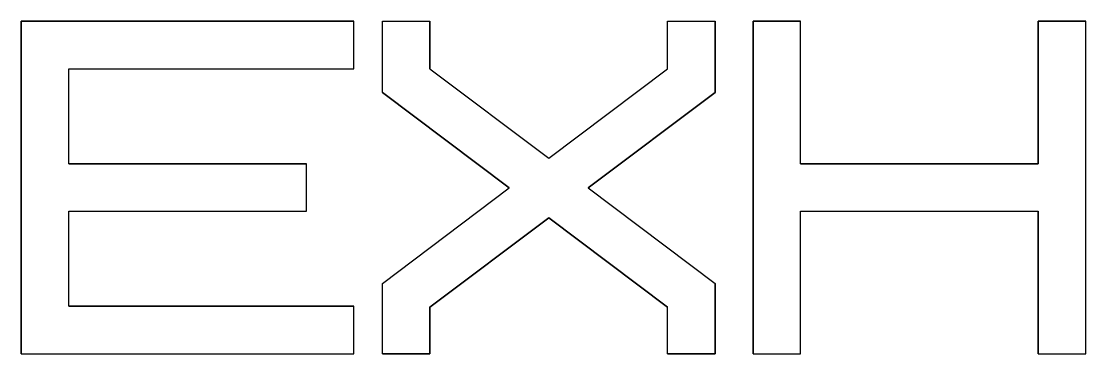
# Model space of a CAD drawing. Header units: millimetres. Extents: x 41 to 259, y 19 to 198.
# Drawn here: x 232.735 to 235.885, y 44.672 to 45.657 of the extents above; entities that cross this region are included whole.
import ezdxf

# ---------------------------------------------------------------- set-up
doc = ezdxf.new("R2010")
doc.units = ezdxf.units.MM
doc.layers.add('Mechanical13', color=56, linetype='Continuous')

msp = doc.modelspace()

# ---------------------------------------------------------------- linework, layer by layer
at = {"layer": 'Mechanical13'}
for p, q in [((232.7349, 45.6565), (233.7192, 45.6565)), ((232.7349, 44.6722), (232.7349, 45.6565)), ((233.7192, 45.6565), (232.7349, 45.6565)), ((232.7349, 45.6565), (232.7349, 44.6722)), ((233.7192, 45.5159), (233.7192, 45.6565)), ((233.7192, 45.5159), (233.7192, 45.6565)), ((233.8036, 45.4456), (233.8036, 45.6565)), ((233.8036, 45.6565), (233.9442, 45.6565)), ((233.8036, 45.4456), (233.8036, 45.6565)), ((233.8036, 45.6565), (233.9442, 45.6565)), ((233.9442, 45.5159), (233.9442, 45.6565)), ((233.9442, 45.6565), (233.9442, 45.5159)), ((234.6473, 45.5159), (234.6473, 45.6565)), ((234.6473, 45.6565), (234.7879, 45.6565)), ((234.6473, 45.5159), (234.6473, 45.6565)), ((234.6473, 45.6565), (234.7879, 45.6565)), ((234.7879, 45.4456), (234.7879, 45.6565)), ((234.7879, 45.6565), (234.7879, 45.4456)), ((234.9004, 44.6722), (234.9004, 45.6565)), ((234.9004, 45.6565), (235.041, 45.6565)), ((235.041, 45.6565), (234.9004, 45.6565)), ((234.9004, 45.6565), (234.9004, 44.6722)), ((235.041, 45.2347), (235.041, 45.6565)), ((235.041, 45.2347), (235.041, 45.6565)), ((235.7441, 45.2347), (235.7441, 45.6565)), ((235.7441, 45.6565), (235.8847, 45.6565)), ((235.8847, 45.6565), (235.7441, 45.6565)), ((235.7441, 45.6565), (235.7441, 45.2347)), ((235.8847, 44.6722), (235.8847, 45.6565)), ((235.8847, 44.6722), (235.8847, 45.6565)), ((232.8755, 45.5159), (233.7192, 45.5159)), ((232.8755, 45.2347), (232.8755, 45.5159)), ((232.8755, 45.2347), (232.8755, 45.5159)), ((232.8755, 45.5159), (233.7192, 45.5159)), ((233.9442, 45.5159), (234.2958, 45.2515)), ((233.9442, 45.5159), (234.2958, 45.2515)), ((234.2958, 45.2515), (234.6473, 45.5159)), ((234.2958, 45.2515), (234.6473, 45.5159)), ((233.8036, 45.4456), (234.179, 45.1629)), ((234.179, 45.1629), (233.8036, 45.4456)), ((234.4125, 45.1629), (234.7879, 45.4456)), ((234.7879, 45.4456), (234.4125, 45.1629)), ((232.8755, 45.2347), (233.5786, 45.2347)), ((233.5786, 45.2347), (232.8755, 45.2347)), ((233.5786, 45.094), (233.5786, 45.2347)), ((233.5786, 45.094), (233.5786, 45.2347)), ((235.041, 45.2347), (235.7441, 45.2347)), ((235.7441, 45.2347), (235.041, 45.2347)), ((233.8036, 44.8803), (234.179, 45.1629)), ((233.8036, 44.8803), (234.179, 45.1629)), ((234.4125, 45.1629), (234.7879, 44.8803)), ((234.4125, 45.1629), (234.7879, 44.8803)), ((232.8755, 45.094), (233.5786, 45.094)), ((232.8755, 44.8128), (232.8755, 45.094)), ((232.8755, 44.8128), (232.8755, 45.094)), ((232.8755, 45.094), (233.5786, 45.094)), ((233.9442, 44.81), (234.2958, 45.0744)), ((234.2958, 45.0744), (233.9442, 44.81)), ((234.2958, 45.0744), (234.6473, 44.81)), ((234.6473, 44.81), (234.2958, 45.0744)), ((235.041, 45.094), (235.7441, 45.094)), ((235.041, 44.6722), (235.041, 45.094)), ((235.041, 44.6722), (235.041, 45.094)), ((235.041, 45.094), (235.7441, 45.094)), ((235.7441, 44.6722), (235.7441, 45.094)), ((235.7441, 45.094), (235.7441, 44.6722)), ((233.8036, 44.6722), (233.8036, 44.8803)), ((233.8036, 44.6722), (233.8036, 44.8803)), ((234.7879, 44.6722), (234.7879, 44.8803)), ((234.7879, 44.8803), (234.7879, 44.6722)), ((232.8755, 44.8128), (233.7192, 44.8128)), ((233.7192, 44.8128), (232.8755, 44.8128)), ((233.7192, 44.6722), (233.7192, 44.8128)), ((233.7192, 44.6722), (233.7192, 44.8128)), ((233.9442, 44.6722), (233.9442, 44.81)), ((233.9442, 44.81), (233.9442, 44.6722)), ((234.6473, 44.6722), (234.6473, 44.81)), ((234.6473, 44.6722), (234.6473, 44.81)), ((232.7349, 44.6722), (233.7192, 44.6722)), ((232.7349, 44.6722), (233.7192, 44.6722)), ((233.8036, 44.6722), (233.9442, 44.6722)), ((233.9442, 44.6722), (233.8036, 44.6722)), ((234.6473, 44.6722), (234.7879, 44.6722)), ((234.7879, 44.6722), (234.6473, 44.6722)), ((234.9004, 44.6722), (235.041, 44.6722)), ((234.9004, 44.6722), (235.041, 44.6722)), ((235.7441, 44.6722), (235.8847, 44.6722)), ((235.7441, 44.6722), (235.8847, 44.6722))]:
    msp.add_line(p, q, dxfattribs=at)

doc.saveas('drawing.dxf')
